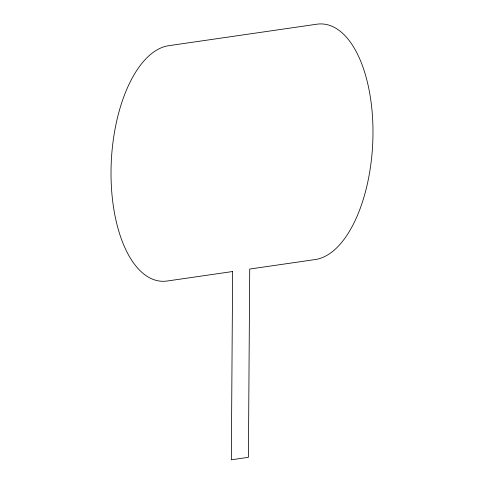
<?xml version="1.0" encoding="UTF-8"?>
<svg xmlns="http://www.w3.org/2000/svg" width="484" height="484" viewBox="0 0 484 484"><rect width="100%" height="100%" fill="white"/><g stroke="black" fill="none" stroke-linecap="round" stroke-linejoin="round"><path stroke-width="0.73" d="M232.635 271.524L231.322 459.8L248.407 457.319L249.72 269.043L315.211 259.545A118.09 56.688 -87 0 0 372.983 133.608A118.09 56.688 -87 0 0 316.857 24.2L168.789 45.684A118.09 56.688 -87 0 0 111.017 171.614A118.09 56.688 -87 0 0 167.143 281.022L232.635 271.524"/></g></svg>
